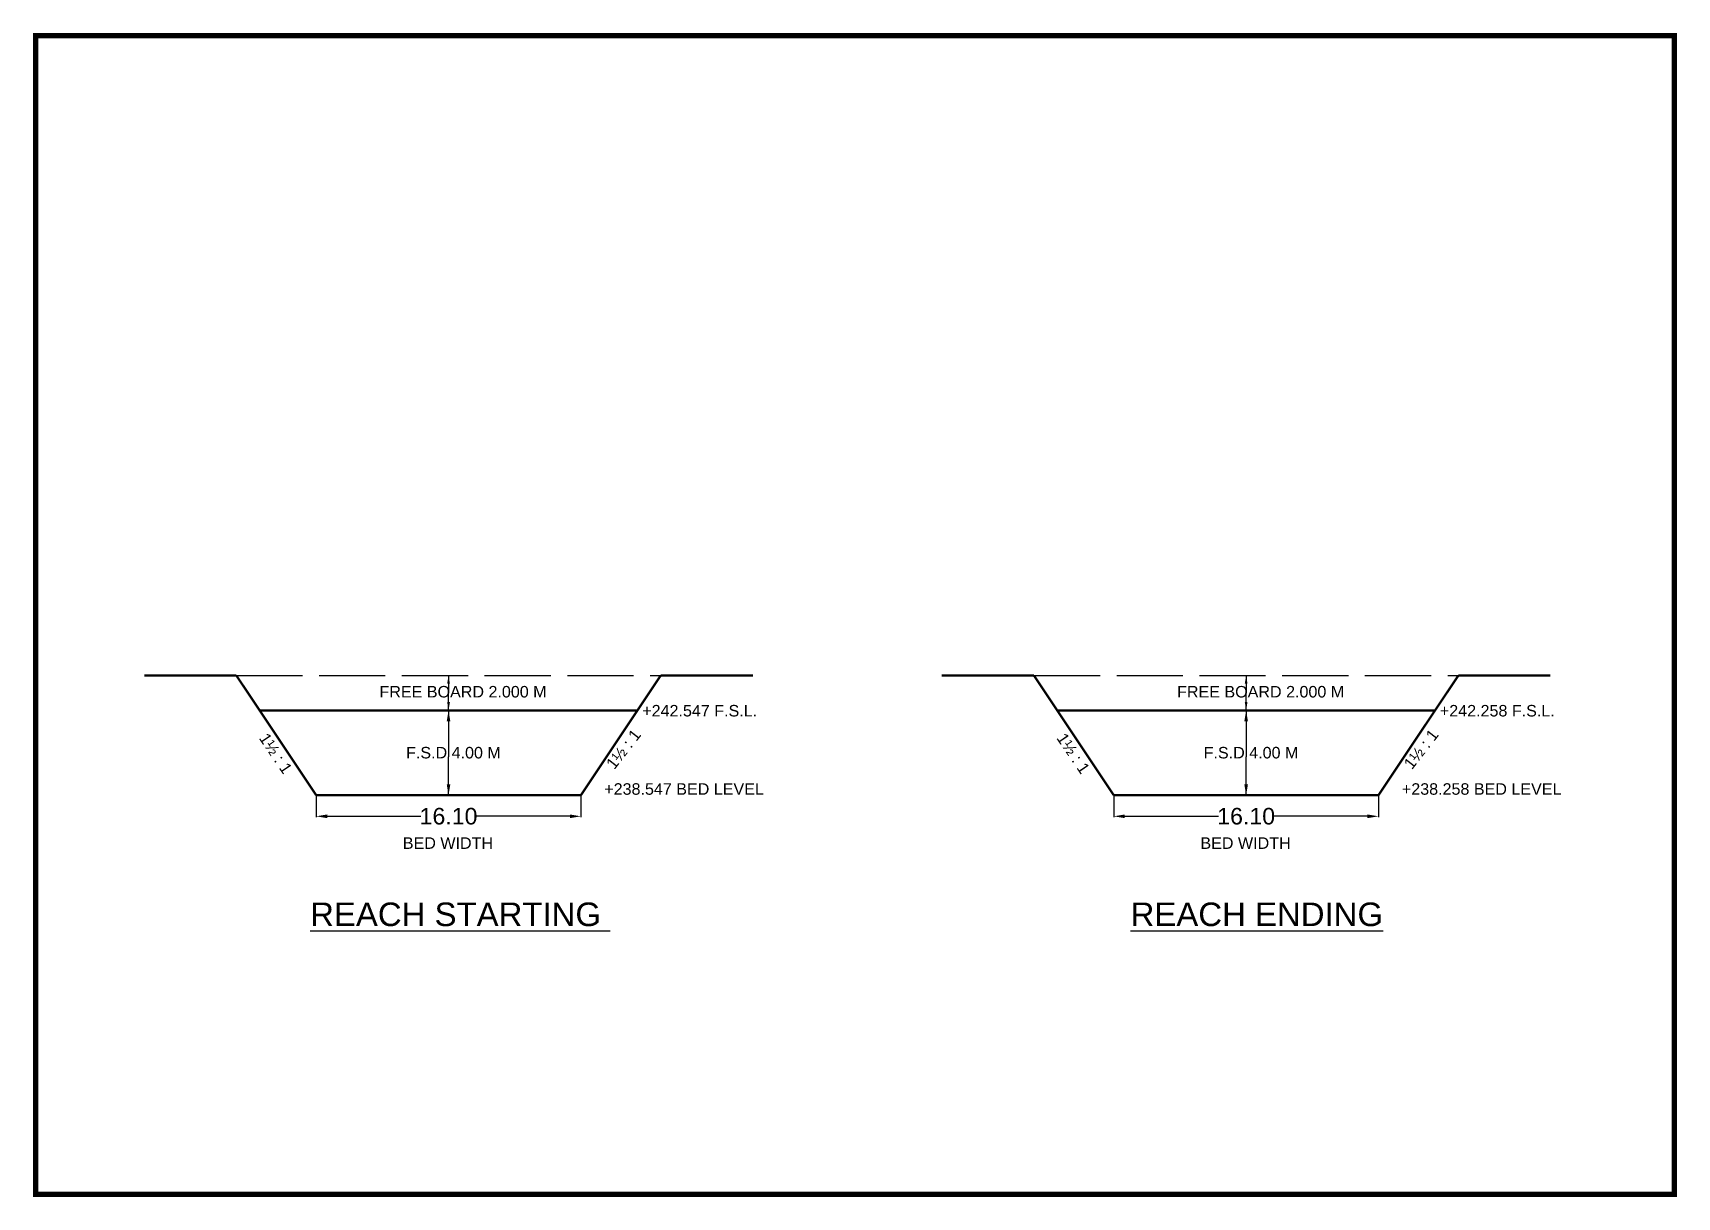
# Model space of a CAD drawing. Header units: inches. Extents: x 2629 to 2927, y 149 to 360.
import ezdxf

# ---------------------------------------------------------------- set-up
doc = ezdxf.new("R2010")
doc.units = ezdxf.units.IN
doc.header["$MEASUREMENT"] = 0
doc.linetypes.add('ACAD_ISO02W100', pattern=[15, 12, -3])
doc.layers.add('TEXT', color=5, linetype='Continuous')
doc.styles.get("Standard").update_dxf_attribs({"font": 'arial.ttf'})
doc.dimstyles.get("Standard").update_dxf_attribs({"dimtxt": 0.18, "dimasz": 0.18, "dimexe": 0.18, "dimexo": 0.0625, "dimgap": 0.09, "dimtad": 0, "dimtih": 1, "dimtoh": 1, "dimdec": 4, "dimzin": 0, "dimdsep": 46, "dimtxsty": 'Standard', "dimcen": 0.09, "dimadec": 0, "dimazin": 0, "dimtfac": 1, "dimtdec": 4, "dimtofl": 0, "dimtmove": 0, "dimatfit": 3, "dimfxl": 1, "dimtolj": 1, "dimtzin": 0, "dimarcsym": 0})

# ---------------------------------------------------------------- blocks, each defined once
blk = doc.blocks.new('*D4')
at = {"layer": 'Defpoints', "color": 0, "ltscale": 0.2}
for p in [(2824.99, 221.57), (2872.97, 221.57), (2872.97, 217.75)]:
    blk.add_point(p, dxfattribs=at)
at = {"layer": 'TEXT', "color": 0, "lineweight": -2, "ltscale": 0.2}
for p, q in [((2824.99, 221.51), (2824.99, 217.57)), ((2872.97, 221.51), (2872.97, 217.57)), ((2826.99, 217.75), (2843.97, 217.75)), ((2870.97, 217.75), (2853.98, 217.75))]:
    blk.add_line(p, q, dxfattribs=at)
at = {"layer": 'TEXT', "color": 0, "ltscale": 0.2}
for points in [[(2826.99, 218.08), (2826.99, 217.41), (2824.99, 217.75)], [(2870.97, 218.08), (2870.97, 217.41), (2872.97, 217.75)]]:
    blk.add_solid(points, dxfattribs=at)
at = {"layer": 'TEXT', "color": 0, "lineweight": 25, "ltscale": 0.2, "insert": (2848.98, 217.75), "char_height": 0.18, "attachment_point": 5}
blk.add_mtext('\\A1;{\\H16.667x;16.10}', dxfattribs=at)
blk = doc.blocks.new('*D5')
at = {"layer": 'Defpoints', "color": 0, "ltscale": 0.2}
for p in [(2680.43, 221.57), (2728.41, 221.57), (2728.41, 217.75)]:
    blk.add_point(p, dxfattribs=at)
at = {"layer": 'TEXT', "color": 0, "lineweight": -2, "ltscale": 0.2}
for p, q in [((2680.43, 221.51), (2680.43, 217.57)), ((2728.41, 221.51), (2728.41, 217.57)), ((2682.43, 217.75), (2699.41, 217.75)), ((2726.41, 217.75), (2709.43, 217.75))]:
    blk.add_line(p, q, dxfattribs=at)
at = {"layer": 'TEXT', "color": 0, "ltscale": 0.2}
for points in [[(2682.43, 218.08), (2682.43, 217.41), (2680.43, 217.75)], [(2726.41, 218.08), (2726.41, 217.41), (2728.41, 217.75)]]:
    blk.add_solid(points, dxfattribs=at)
at = {"layer": 'TEXT', "color": 0, "lineweight": 25, "ltscale": 0.2, "insert": (2704.42, 217.75), "char_height": 0.18, "attachment_point": 5}
blk.add_mtext('\\A1;{\\H16.667x;16.10}', dxfattribs=at)

msp = doc.modelspace()

# ---------------------------------------------------------------- linework, layer by layer
at = {"layer": 'TEXT', "color": 86, "lineweight": 25, "ltscale": 0.2}
for p, q in [((2680.43095, 221.57188), (2728.40996, 221.57188)), ((2824.98765, 221.57188), (2872.96666, 221.57188))]:
    msp.add_line(p, q, dxfattribs=at)
at = {"layer": 'TEXT', "lineweight": 25, "ltscale": 0.2, "const_width": 1}
msp.add_lwpolyline([(2629.58712, 359.23097), (2926.58712, 359.23097), (2926.58712, 149.23097), (2629.58712, 149.23097)], close=True, dxfattribs=at)
at = {"layer": 'TEXT', "color": 86, "lineweight": 25, "ltscale": 0.2, "const_width": 0.41728}
for points in [[(2665.95748, 243.27069), (2649.26608, 243.27069)], [(2680.43095, 221.57188), (2665.95748, 243.27069)], [(2728.40996, 221.57188), (2742.88343, 243.27069)], [(2742.88343, 243.27069), (2728.40996, 221.57188), (2742.88343, 243.27069)], [(2742.88343, 243.27069), (2759.57483, 243.27069)], [(2810.51418, 243.27069), (2793.82278, 243.27069)], [(2824.98765, 221.57188), (2810.51418, 243.27069)], [(2872.96666, 221.57188), (2887.44013, 243.27069)], [(2887.44013, 243.27069), (2872.96666, 221.57188), (2887.44013, 243.27069)], [(2887.44013, 243.27069), (2904.13153, 243.27069)], [(2728.40996, 221.57188), (2680.43095, 221.57188)], [(2872.96666, 221.57188), (2824.98765, 221.57188)]]:
    msp.add_lwpolyline(points, dxfattribs=at)
at = {"layer": 'TEXT', "color": 86, "linetype": 'ACAD_ISO02W100', "lineweight": 25}
for points in [[(2665.95748, 243.27069), (2742.88343, 243.27069)], [(2810.51418, 243.27069), (2887.44013, 243.27069)]]:
    msp.add_lwpolyline(points, dxfattribs=at)
at = {"layer": 'TEXT', "color": 86, "linetype": 'ACAD_ISO02W100', "lineweight": 25, "const_width": 0.41728}
for points in [[(2738.66192, 236.94175), (2670.17899, 236.94175)], [(2883.21862, 236.94175), (2814.73569, 236.94175)]]:
    msp.add_lwpolyline(points, dxfattribs=at)

# ---------------------------------------------------------------- texts
at = {"layer": 'TEXT', "color": 86, "lineweight": 25, "ltscale": 0.2}
for s, height, p in [('+242.547 F.S.L.', 2.0864248, (2739.53247, 235.84181)), ('+242.258 F.S.L.', 2.0864248, (2884.08917, 235.84181)), ('+238.547 BED LEVEL', 2.0864248, (2732.64727, 221.65413)), ('+238.258 BED LEVEL', 2.0864248, (2877.20397, 221.65413)), ('BED WIDTH', 2.086425, (2696.13483, 211.84793)), ('BED WIDTH', 2.086425, (2840.69153, 211.84793)), ('%%UREACH STARTING ', 4.2719994, (2679.34205, 197.84793)), ('%%UREACH ENDING', 4.2719994, (2828.04, 197.84793))]:
    msp.add_text(s, height=height, dxfattribs=at).set_placement(p)
for rotation, p in [(304.0770825, (2669.97001, 231.92331)), (52.0922895, (2734.46059, 226.09234)), (304.0770825, (2814.52671, 231.92331)), (52.0922895, (2879.01729, 226.09234))]:
    msp.add_text('1½ : 1', height=2.086425, rotation=rotation, dxfattribs=at).set_placement(p)
at = {"layer": 'TEXT', "color": 86, "lineweight": 25, "char_height": 2.0864248, "width": 31.6923716, "attachment_point": 1}
for s, insert in [('FREE BOARD 2.000 M', (2691.90191, 241.36988)), ('FREE BOARD 2.000 M', (2836.45861, 241.36988)), ('F.S.D 4.00 M', (2696.72279, 230.32411)), ('F.S.D 4.00 M', (2841.27949, 230.32411))]:
    msp.add_mtext(s, dxfattribs=dict(at, insert=insert))

# ---------------------------------------------------------------- dimensions: what is measured, and where the dimension line sits
at = {"layer": 'TEXT', "color": 86, "lineweight": 25, "ltscale": 0.2}
for p1, p2, picture, middle in [((2680.43095, 221.57188), (2728.40996, 221.57188), '*D5', (2704.42045, 217.74664)), ((2824.98765, 221.57188), (2872.96666, 221.57188), '*D4', (2848.97715, 217.74664))]:
    dim = msp.add_aligned_dim(p1=p1, p2=p2, distance=-3.82523, text='{\\H16.667x;16.10}', dimstyle='Standard', override={"dimasz": 2}, dxfattribs=at)
    dim.commit()
    dim.dimension.update_dxf_attribs({"geometry": picture, "text_midpoint": middle})

# ---------------------------------------------------------------- leaders
for points, override in [([(2704.42045, 243.27069), (2704.42045, 240.07139)], {"dimasz": 1.5, "dimgap": 0.09, "dimtad": 0}), ([(2848.97715, 243.27069), (2848.97715, 240.07139)], {"dimasz": 1.5, "dimgap": 0.09, "dimtad": 0}), ([(2704.42045, 236.94175), (2704.42045, 240.07139)], {"dimasz": 1.5, "dimgap": 0.09, "dimtad": 0}), ([(2848.97715, 236.94175), (2848.97715, 240.07139)], {"dimasz": 1.5, "dimgap": 0.09, "dimtad": 0}), ([(2704.42045, 236.94175), (2704.42045, 228.52989)], {"dimasz": 2}), ([(2848.97715, 236.94175), (2848.97715, 228.52989)], {"dimasz": 2}), ([(2704.42045, 221.57188), (2704.42045, 228.52989)], {"dimasz": 2}), ([(2848.97715, 221.57188), (2848.97715, 228.52989)], {"dimasz": 2})]:
    msp.add_leader(points, dimstyle='Standard', override=override, dxfattribs=at)

doc.saveas('drawing.dxf')
